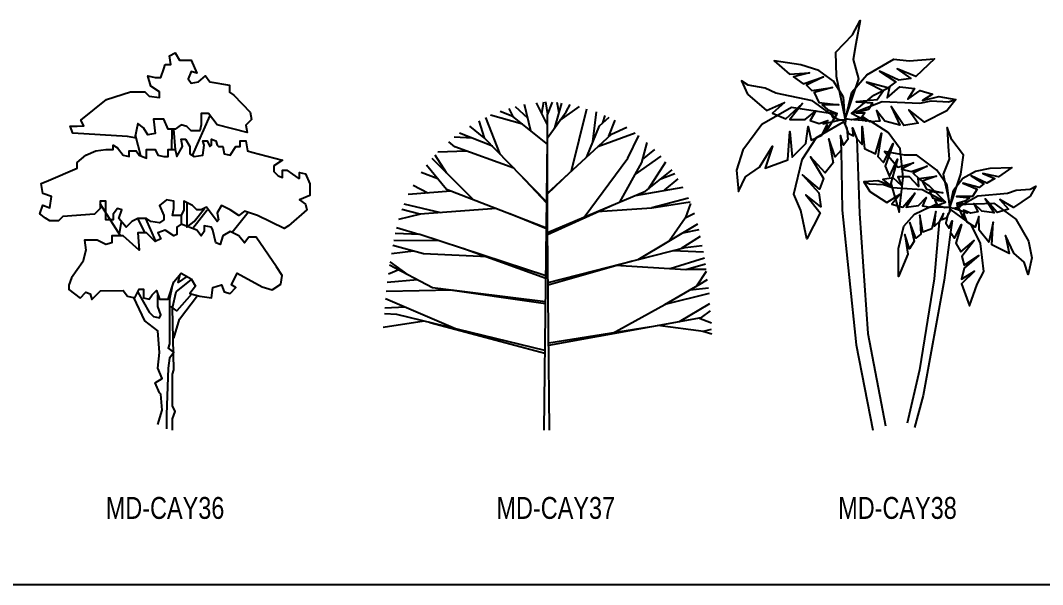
# Model space of a CAD drawing. Header units: millimetres. Extents: x 21129 to 2803301, y -510327 to 166837.
# Drawn here: x 363236 to 381892, y -145476 to -135171 of the extents above; entities that cross this region are included whole.
import ezdxf
from ezdxf.enums import TextEntityAlignment as Align

# ---------------------------------------------------------------- set-up
doc = ezdxf.new("R2010")
doc.units = ezdxf.units.MM
doc.layers.add('....13_TNT_F_TREE', color=76, linetype='Continuous', transparency=0.5)
doc.layers.add('....20_TNT_N_TEXT', color=9, linetype='Continuous')
doc.styles.add('.TNT_A_TXT_3_NOTE', font='uromans.shx', dxfattribs={"width": 0.8})

# ---------------------------------------------------------------- blocks, each defined once
blk = doc.blocks.new('md-cay38')
for points in [[(-332.2, 3231.9), (-335.5, 3451.9), (-184.4, 3609.6), (-115.4, 3742.6), (-153.2, 3527.5), (-177.8, 3384.6), (-131.3, 3209.3), (-251.3, 2849.4)], [(-267.2, 3041.2), (-359, 3187.5), (-493.4, 3285.3), (-656.5, 3337.2), (-899.4, 3372.8), (-760.1, 3250.6), (-577.8, 3265.4), (-722.8, 3226.8), (-636.1, 3164.3), (-449.9, 3227.3), (-604.4, 3149.9), (-556.9, 3102.4), (-365.7, 3131.2), (-533.8, 3083.7), (-490.6, 2994.4), (-310.5, 2972.2), (-460.3, 2972.8), (-411.7, 2929.5), (-323.1, 2892.8), (-388.7, 2902.3), (-367.4, 2859), (-298.1, 2834), (-251.4, 2835.8)], [(-192, 3088.4), (-54.6, 3247.1), (191.4, 3389), (332.9, 3374.5), (563.2, 3391.2), (392.9, 3230.1), (222.6, 3300.3), (349.1, 3212.2), (237.3, 3195.4), (61.8, 3278.3), (210, 3182.5), (137.9, 3127.3), (-57, 3178.4), (98.5, 3100.6), (39.3, 3018), (-152.6, 2997.6), (-2.1, 2988.9), (-38.9, 2927.6), (-152.1, 2899.8), (-71.7, 2899.1), (-105.1, 2851.1), (-193, 2833.8), (-248.8, 2844.5)], [(-1143.4, 3070.1), (-969.4, 2919.8), (-804.7, 2993), (-915.7, 2894.5), (-793.6, 2842.8), (-639.8, 2983), (-757.6, 2836.6), (-616.1, 2838.9), (-517.9, 2915.3), (-572, 2827.5), (-489.9, 2799.9), (-409.2, 2827.4), (-451.3, 2797.7), (-306.2, 2832), (-549.4, 3008.4), (-884.8, 3077.8), (-980.2, 3123.4), (-1136.3, 3152.3), (-1196.7, 3190.5)], [(11.5, 3059.9), (152.4, 3133.2), (132.2, 3036.4), (247.2, 3134.9), (381.5, 3119.5), (321.2, 3024.6), (432.8, 3103.7), (545.5, 3070.1), (453.3, 3011.4), (602.2, 3047.7), (758.7, 3020.6), (758.7, 3020.6), (677.3, 2917), (471.6, 2814.3), (330.1, 2925.7), (413.4, 2802.9), (282.3, 2782.9), (167.7, 2956.7), (245.9, 2785.7), (109.3, 2822.9), (33, 2921), (63.8, 2822.6), (-22.6, 2816.1), (-94.1, 2862.7), (-60.5, 2823.4), (-192.8, 2892.5)], [(-741.8, 2945.8), (-1012.6, 2792.8), (-1185.5, 2558.7), (-1242.8, 2375.2), (-1223.8, 2181), (-1223.8, 2181), (-1162.2, 2313.7), (-1034.2, 2403.7), (-914.5, 2594), (-982.3, 2394.5), (-773.9, 2468.7), (-757.6, 2728.4), (-736.2, 2494.4), (-611.1, 2619.6), (-589.3, 2773.4), (-561.6, 2647.5), (-463.8, 2694.1), (-415.2, 2789.1), (-427.2, 2725.7), (-326.6, 2882.7)], [(805.3, 2338.7), (827.8, 2513.2), (722, 2652.2), (679.2, 2764.2), (689.7, 2589.8), (696.4, 2474), (643.5, 2338.9), (706.2, 2041.9)], [(680.7, 2237.3), (586, 2375.9), (403.3, 2511), (289.5, 2512.4), (108, 2546.5), (228.7, 2403), (370.5, 2443.4), (261.9, 2384.8), (349.2, 2361.3), (496.2, 2411.2), (369.8, 2348.6), (422.1, 2298.2), (581.6, 2321.1), (450.9, 2273.3), (490.5, 2202.4), (641.2, 2168.7), (520.8, 2175.5), (544.5, 2123.4), (631.9, 2091), (567.9, 2097.8), (590.2, 2056.5), (658.4, 2034.9), (703.8, 2038.3)], [(736.2, 2193), (822.5, 2300.9), (938.2, 2366.5), (1072.6, 2392.8), (1268.8, 2399.1), (1147.1, 2314.7), (1003.5, 2343), (1115.2, 2299.2), (1040.7, 2257.3), (898.3, 2324.3), (1014.2, 2248.8), (972, 2215.3), (822.7, 2255.6), (952, 2202.5), (909.5, 2135.5), (764.4, 2134.2), (883.5, 2121), (841, 2091.1), (767.2, 2069.9), (820.2, 2071.5), (799.4, 2039.1), (742, 2025.5), (705.1, 2031.1)], [(516.4, 2233.1), (411.1, 2304.1), (418.4, 2225.4), (335.9, 2314.1), (227.7, 2314.1), (267, 2233.2), (185.5, 2306.2), (92.9, 2289.7), (160.9, 2234.7), (45.8, 2277.1), (-81, 2269.7), (-81, 2269.7), (-25.8, 2180), (128.4, 2079.7), (251, 2155.4), (173.7, 2065.3), (276, 2037.5), (382.9, 2165.2), (305.2, 2036.5), (417.2, 2053.6), (486.8, 2124.7), (453.3, 2049.3), (521.4, 2036.2), (582.4, 2066.8), (552.2, 2038.6), (663.6, 2081.5)], [(1435.3, 2136.4), (1283.4, 2032.8), (1159.1, 2105.8), (1238.4, 2017.5), (1136.6, 1987.5), (1027.1, 2112.9), (1107.5, 1985.8), (995.2, 2000.5), (924.1, 2070.1), (959.1, 1995.4), (891.4, 1980.9), (829.7, 2010.2), (860.5, 1982.7), (748.2, 2023.1), (957.6, 2141.3), (1230.4, 2166), (1310.4, 2193.6), (1437.1, 2202.4), (1488.6, 2227.3)], [(1104.9, 2074.1), (1306.2, 1927.9), (1422.3, 1726.1), (1451.2, 1575.1), (1418.5, 1422.4), (1418.5, 1422.4), (1381.6, 1533.4), (1288, 1616.6), (1210.1, 1778.7), (1246, 1614), (1087.1, 1691.9), (1097.6, 1899.8), (1059.4, 1715.8), (971.3, 1826.6), (967.9, 1950.9), (934.5, 1853.3), (861, 1899.2), (831, 1979.1), (834.8, 1927.6), (769.1, 2061.6)]]:
    blk.add_lwpolyline(points, close=True)
for points in [[(-1196.7, 3190.5), (-1196.7, 3190.5)], [(-192.8, 2892.5), (86.5, 3003.5), (428.5, 2988.2), (532.3, 3008.9), (690.7, 2998.5), (758.7, 3020.6)], [(-288.2, 2558.3), (-343.4, 2497.9), (-401.8, 2660), (-361.8, 2443.1), (-432.9, 2351.4), (-568.8, 2496.4), (-449.4, 2299.5), (-486.4, 2202.6), (-639.5, 2333.7), (-491.6, 2168.5), (-473.6, 2040.5), (-611.4, 2150.4), (-478.9, 1986.7), (-600, 1747.7), (-656.7, 2005.4), (-718.7, 2155.7), (-643.4, 2471.4), (-514.2, 2673.6), (-265.5, 2815.2), (-235.6, 2757.6), (-225.9, 2655.7), (-267.7, 2603.4), (-294.6, 2691.3), (-288.2, 2558.3), (-277.6, 2008.5), (-150.7, 778.3), (0, 0)], [(-145.4, 2662.5), (-97.8, 2608.1), (-97, 2774.5), (-74.1, 2574.3), (24.7, 2525.4), (79.2, 2711.7), (45.3, 2499.6), (97.6, 2446.3), (185.1, 2617.3), (113.3, 2410.9), (154.1, 2316.1), (226.2, 2474.7), (166.4, 2256.7), (242.6, 1991.5), (278.9, 2308.6), (249.1, 2568.3), (141.7, 2718.6), (-19.9, 2822), (-248, 2841.5), (-250.4, 2789.6), (-223.3, 2712.4), (-175.4, 2688.4), (-185.3, 2761.3), (-145.4, 2662.5), (-120.6, 1978.4), (-45.2, 883.7), (115.6, 40.2)], [(663.6, 2081.5), (451.7, 2195.1), (178.4, 2214), (97.9, 2239.9), (-29, 2245.9), (-81, 2269.7)], [(1488.6, 2227.3), (1488.6, 2227.3)], [(605, 1903), (562.3, 1864.1), (576.7, 1996.5), (540.4, 1839.4), (457.4, 1809.5), (431, 1962.5), (438.7, 1790.8), (392.2, 1753.2), (338.2, 1897.1), (376.6, 1726.5), (335.5, 1654.9), (292.7, 1787.5), (320.4, 1608.8), (235.7, 1404.9), (235.7, 1660.2), (282.9, 1863.9), (381.9, 1973.6), (519.8, 2041.2), (702.9, 2036), (700.1, 1994.5), (671.5, 1935.6), (631.3, 1920.9), (645.8, 1977.9), (605, 1903), (559.2, 1381.7), (426.7, 552.1), (315.7, 63.8)], [(709.1, 1807.2), (747.5, 1754.2), (808.7, 1877.8), (757.1, 1709), (805.3, 1629.6), (926.5, 1732.6), (813.7, 1586.9), (834.4, 1506.5), (968, 1596.8), (835.4, 1478.9), (809.5, 1378.9), (929, 1453.7), (808.8, 1335.6), (883.4, 1134.6), (951.8, 1334.3), (1014.7, 1448.2), (983.5, 1705.9), (899.2, 1878.3), (714.4, 2013.5), (685.4, 1970.4), (668.4, 1890.3), (696.9, 1844.9), (726.3, 1912.4), (709.1, 1807.2), (650.8, 1371.2), (459, 316.8), (380.2, 24.2)]]:
    blk.add_lwpolyline(points)
blk = doc.blocks.new('md-cay37')
for points in [[(-17.9, 2788.6), (-118, 2991.1)], [(-70.3, 2894.6), (-53.3, 2997.6)], [(-16.7, 2884.2), (-32.4, 2999.1)], [(0, 0), (-17.9, 1838.6), (-17.9, 2881.2), (27.3, 2996.8)], [(47.9, 2762), (112, 2987.2)], [(86.5, 2897.5), (69.2, 2992.7)], [(-371, 2937.8), (-335.5, 2864.3), (-451.4, 2911)], [(-198.6, 2849.8), (-311.3, 2954.5)], [(-171.1, 2733.3), (-227.9, 2973.6)], [(-17.9, 2670.8), (152.1, 2906.4), (189.1, 2974.1)], [(94.9, 2827.1), (273.7, 2955)], [(201.2, 2368.8), (341, 2936)], [(395.8, 2633.8), (427.5, 2906.5)], [(-644, 2824.8), (-596.1, 2670.8), (-726.1, 2777.6)], [(-451.5, 2521.6), (-581.8, 2856.2)], [(-248.2, 2794.8), (-538.7, 2875.9)], [(-18.5, 2611.7), (-335.5, 2864.3)], [(341.1, 2498.2), (454.8, 2780.2), (543.2, 2857.5)], [(485.8, 2807.3), (506.8, 2874.2)], [(542.1, 2684.1), (597.9, 2830.2)], [(-522, 2594.3), (-821.3, 2713.5)], [(-17.9, 2166), (564.1, 2704.5), (704.8, 2768.4)], [(441.6, 2591.2), (782.4, 2715.7)], [(-326.8, 2393), (-865.2, 2586.7), (-920.6, 2634.4)], [(-702.3, 2666.1), (-870.8, 2675.8)], [(-25, 2081.6), (-596.1, 2670.8)], [(-50.5, 0), (-17.9, 2654.2)], [(316.1, 1945.7), (715.4, 2485.7), (815.2, 2691.2)], [(642.4, 2084.1), (841.5, 2443.7), (891.1, 2628.9)], [(-757.1, 2547.8), (-1020.1, 2539.7)], [(849, 2471.4), (961.1, 2563.3)], [(-697.7, 2105.5), (-1072, 2482.8)], [(-941.1, 2350.9), (-1045.3, 2512.8)], [(781.4, 2335), (1018, 2503.3)], [(902.9, 2204.9), (1062, 2452.1)], [(-1018.2, 2294.6), (-1173, 2352.1)], [(-27.8, 1846.1), (-940.8, 2199.7), (-1121.9, 2421.9)], [(-25.1, 2073.3), (-268.8, 2333.1)], [(-17.9, 2158.6), (186.2, 2354.9)], [(-17.6, 1804.2), (875.2, 2182.9), (1119.7, 2376.9)], [(1016.1, 2294.7), (1142.4, 2344.5)], [(1050.3, 2191), (1174.4, 2295.3)], [(-900.3, 2184), (-1289.6, 2151.2)], [(-1109.7, 2166.3), (-1245.7, 2235.6)], [(785.8, 2144.9), (1218.3, 2220.2)], [(-991.1, 1986.6), (-1327.7, 2065.1)], [(-17.4, 1785.9), (586.4, 2060.4)], [(1268.9, 2118.7), (934, 2031.4), (1282.7, 2087.2)], [(1243.4, 1942.2), (1290, 2069.7)], [(-1177.5, 1973), (-1377, 1924.2)], [(-485.4, 2023.3), (-1184.7, 1972.5), (-1346.6, 2016.2)], [(-27.9, 1838.5), (-362.9, 1975.8)], [(435.1, 1996.2), (934, 2031.4)], [(1090.6, 1728.1), (1236.7, 1938.9), (1322.9, 1981.8)], [(808, 1560), (1352.4, 1883.9)], [(-33.2, 1408.5), (-1184.7, 1787.4), (-1408.5, 1796.9)], [(-1193.4, 1787.8), (-1397, 1848.9)], [(1205.1, 1661.6), (1377.3, 1773.5)], [(1215.8, 1802.6), (1364.7, 1833.8)], [(-565.9, 1583.8), (-1151, 1610.7), (-1429.4, 1688.2)], [(-1010.5, 1730.1), (-1421.2, 1732)], [(-13.2, 1349.9), (1236.7, 1669.6), (1393.7, 1687.5)], [(-1241.2, 1635.8), (-1443, 1610.4)], [(-33.5, 1386.1), (-791.7, 1658.1)], [(1124, 1640.8), (1404, 1628.9)], [(-36.1, 1173.2), (-1067, 1299.5), (-1459.2, 1508.1)], [(-1289.7, 1417.9), (-1454.9, 1536.5)], [(-12.9, 1327.3), (752.5, 1545.8)], [(602.4, 1507.4), (1245.1, 1467.7), (1421.8, 1518.2)], [(1102.2, 1476.5), (1413.3, 1572.7)], [(-1375.3, 1463.5), (-1471, 1424.6)], [(1252.9, 1469.9), (1428.9, 1469.9)], [(1345, 1317.9), (1431.4, 1452.2)], [(-1206.3, 1373.6), (-1480.5, 1349.1)], [(1455.8, 1248.2), (1051.7, 1148), (1371.2, 1333.1), (1441.3, 1376.6)], [(-889, 1277.7), (-1489.8, 1266.9)], [(-36.3, 1153.7), (-992.9, 1290.4)], [(1282.7, 1281.8), (1450.2, 1300.8)], [(-1318.4, 1123.1), (-1503.7, 1113.5)], [(-857.8, 925.1), (-1496.4, 1199.6)], [(571.8, 882.6), (1051.7, 1148)], [(1186.7, 993.8), (1464.2, 1158.6)], [(-41.6, 727), (-1394.8, 1055.5), (-1507.3, 1064.1)], [(-7.6, 777.7), (1388, 1030.2), (1469.6, 1090.2)], [(-1142.8, 994.3), (-1517.9, 937.7)], [(-41.9, 701.6), (-1091.7, 981.9)], [(-7.8, 799), (909.3, 943.6)], [(989.2, 958.1), (1404.8, 904), (1479.3, 921.5)], [(1360.6, 1025.3), (1476.5, 980)], [(1398.7, 904.8), (1481, 879.1)]]:
    blk.add_lwpolyline(points)
blk = doc.blocks.new('md-cay36')
for points in [[(-65.9, 3340.6), (-13.2, 3340.6), (-26.3, 3419.5), (26.3, 3445.8), (65.9, 3380), (171.2, 3380), (223.9, 3261.7), (171.2, 3274.8), (144.9, 3209), (171.2, 3169.6), (237.1, 3182.7), (302.9, 3235.4), (342.4, 3182.7), (520.4, 3152), (520.4, 3086.2), (559.9, 3059.9), (709, 2903.9), (722.1, 2838.1), (669.5, 2785.5), (682.6, 2719.7), (408.3, 2788.2), (329.3, 2893.4), (263.4, 2893.4), (263.4, 2788.2), (250.2, 2735.6), (171.2, 2735.6), (131.7, 2775), (79, 2788.2), (26.3, 2748.7), (-39.5, 2748.7), (-79, 2840.8), (-171.2, 2840.8), (-158, 2709.3), (-223.9, 2696.1), (-263.4, 2761.9), (-316.1, 2801.3), (-342.4, 2669.8), (-408.3, 2683), (-907.3, 2712.3), (-933.6, 2778), (-867.8, 2778), (-807.9, 2778.3), (-834.3, 2830.9), (-602.1, 3020.4), (-381.9, 3090.7), (-250.2, 3090.7), (-210.7, 3051.2), (-118.5, 3038.1), (-118.5, 3090.7), (-197.6, 3143.3), (-223.9, 3235.4), (-158, 3222.2), (-105.4, 3222.2), (-79, 3301.1)], [(-605.8, 2564.6), (-540, 2564.6), (-540, 2604.1), (-500.5, 2577.8), (-447.8, 2512), (-395.1, 2498.8), (-395.1, 2551.5), (-329.3, 2551.5), (-302.9, 2512), (-237.1, 2485.7), (-237.1, 2564.6), (-158, 2564.6), (-131.7, 2512), (-79, 2498.8), (-39.5, 2498.8), (-39.5, 2564.6), (26.3, 2564.6), (39.5, 2498.8), (92.2, 2590.9), (79, 2656.7), (118.5, 2656.7), (158, 2590.9), (158, 2525.2), (197.6, 2498.8), (276.6, 2512), (289.7, 2604.1), (276.6, 2643.5), (316.1, 2643.5), (342.4, 2590.9), (355.6, 2604.1), (355.6, 2656.7), (395.1, 2643.5), (408.3, 2604.1), (421.4, 2590.9), (461, 2590.9), (474.1, 2525.2), (526.8, 2512), (579.5, 2590.9), (619, 2590.9), (619, 2643.5), (671.7, 2643.5), (684.9, 2551.5), (724.4, 2538.3), (1005.9, 2466.6), (926.8, 2414), (926.8, 2361.3), (966.4, 2321.9), (1005.9, 2308.7), (1005.9, 2374.5), (1045.4, 2374.5), (1147.7, 2301.6), (1160.9, 2301.6), (1160.9, 2354.2), (1213.6, 2341), (1253.1, 2249), (1253.1, 2143.7), (1160.9, 2104.3), (1213.6, 2064.8), (1226.7, 2012.2), (1058.9, 1867.9), (1019.4, 1841.6), (777, 1959.6), (658.5, 1999.1), (605.8, 1959.6), (526.8, 2012.2), (447.8, 2051.7), (408.3, 1985.9), (421.4, 1920.2), (408.3, 1907), (309.9, 2037), (263.4, 2012.2), (223.9, 2012.2), (184.4, 2051.7), (105.4, 2091.1), (105.4, 2012.2), (79, 1959.6), (0, 1959.6), (13.2, 2025.4), (13.2, 2091.1), (-52.7, 2104.3), (-118.5, 2051.7), (-79, 1959.6), (-79, 1920.2), (-118.5, 1893.9), (-197.6, 1907), (-237.1, 1933.3), (-316.1, 1933.3), (-368.8, 1907), (-421.4, 1854.4), (-487.3, 1933.3), (-461, 2012.2), (-500.5, 2025.4), (-540, 1972.8), (-540, 1920.2), (-605.8, 1920.2), (-605.8, 1999.1), (-605.8, 2091.1), (-658.5, 2091.1), (-658.5, 2025.4), (-711.2, 1972.8), (-998.7, 1951), (-1038.2, 1911.5), (-1117.2, 1911.5), (-1156.7, 1937.8), (-1209.4, 1977.3), (-1183.1, 2056.2), (-1117.2, 2029.9), (-1104.1, 2135.1), (-1183.1, 2161.4), (-1196.3, 2253.4), (-1130.4, 2279.8), (-869.2, 2393.6), (-869.2, 2446.2), (-790.2, 2512), (-698, 2551.5)], [(-841, 1207.3), (-788.3, 1259.9), (-748.8, 1246.7), (-735.7, 1194.1), (-656.6, 1273), (-447.8, 1275.7), (-408.3, 1223.1), (-342.4, 1210), (-302.9, 1288.9), (-263.4, 1288.9), (-263.4, 1210), (-210.7, 1196.8), (-184.4, 1236.3), (-144.9, 1275.7), (-118.5, 1196.8), (-39.5, 1196.8), (13.2, 1354.6), (79, 1433.5), (171.2, 1380.9), (210.7, 1315.2), (158, 1249.4), (250.2, 1223.1), (355.6, 1210), (368.8, 1302), (447.8, 1328.3), (474.1, 1262.6), (526.8, 1249.4), (579.5, 1302), (540, 1328.3), (592.7, 1433.5), (818.8, 1308.3), (911, 1282), (990, 1334.6), (1003.2, 1413.5), (950.5, 1492.4), (763.9, 1762.3), (698, 1762.3), (658.5, 1709.7), (605.8, 1775.5), (526.8, 1815), (461, 1775.5), (434.6, 1696.6), (395.1, 1709.7), (368.8, 1828.1), (355.6, 1854.4), (289.7, 1867.6), (289.7, 1815), (263.4, 1775.5), (223.9, 1828.1), (79, 1880.7), (39.5, 1854.4), (39.5, 1788.6), (13.2, 1775.5), (-65.9, 1828.1), (-131.7, 1801.8), (-105.4, 1749.2), (-158, 1722.9), (-237.1, 1801.8), (-316.1, 1801.8), (-302.9, 1644), (-447.8, 1775.5), (-553.2, 1775.5), (-553.2, 1709.7), (-605.8, 1696.6), (-684.9, 1736), (-803.4, 1736), (-790.2, 1644), (-816.6, 1538.8), (-920, 1391.4), (-946.4, 1325.6), (-946.4, 1286.2), (-893.7, 1246.7)]]:
    blk.add_lwpolyline(points, close=True)
for points in [[(183.6, 2508.1), (344.2, 2873.4)], [(-4.6, 2748.7), (-8.6, 2564.6)], [(27.2, 2560.1), (14.4, 2748.7)], [(-286.9, 2505.6), (-337.3, 2695.6)], [(-474.7, 1775.5), (-658.5, 2067.8)], [(131.7, 2078), (131.7, 1854.4), (197.6, 1907), (292.7, 2023.9)], [(79, 1959.6), (79, 1880.7)], [(316.8, 2010.4), (188, 1841.1)], [(692.6, 1987.7), (546.8, 1804.9)], [(-484.7, 1775.5), (-465, 1906.6)], [(-247, 1801.8), (-314.7, 1933.3)], [(-243.9, 1933.3), (-153.9, 1725)], [(132.3, 1403.2), (53.5, 1347.5), (71.4, 1424.4)], [(0, 0), (0, 105.2), (26.3, 171), (0, 223.6), (0, 512.9), (13.2, 552.4), (0, 1117.9), (33.8, 1263.2), (174, 1376.2)], [(-316.5, 1261.8), (-210.7, 1078.5), (-171.2, 1039), (-118.5, 1025.8), (-105.4, 1052.1), (-131.7, 1131.1), (-131.7, 1236.3)], [(-5.3, 1299.4), (-26.3, 1196.8), (-26.3, 854.9), (-26.3, 789.1), (-39.5, 749.7), (13.2, 710.2), (-26.3, 657.6), (-26.3, 657.6), (-39.5, 565.5), (-52.7, 144.7), (-52.7, 13.2)], [(177.5, 1243.9), (39.5, 1091.6), (-13.2, 1131.1)], [(13.2, 841.7), (65.9, 1012.7), (230.3, 1228.8)], [(-131.7, 52.6), (-92.2, 184.1), (-105.4, 328.8), (-118.5, 341.9), (-158, 434), (-92.2, 473.5), (-131.7, 565.5), (-118.5, 710.2), (-131.7, 907.5), (-250.2, 999.5), (-350.8, 1211.7)]]:
    blk.add_lwpolyline(points)

msp = doc.modelspace()

# ---------------------------------------------------------------- linework, layer by layer
at = {"layer": '....13_TNT_F_TREE'}
msp.add_line((314892.4, -145475.9), (395292.4, -145475.9), dxfattribs=at)

# ---------------------------------------------------------------- block references
at = {"layer": '....13_TNT_F_TREE', "xscale": 2, "yscale": 2, "zscale": 2}
for name, p in [('md-cay38', (378792.2, -142655.9)), ('md-cay36', (366009.5, -142655.9)), ('md-cay37', (372893.5, -142655.9))]:
    msp.add_blockref(name, p, dxfattribs=at)

# ---------------------------------------------------------------- texts
at = {"layer": '....20_TNT_N_TEXT', "style": '.TNT_A_TXT_3_NOTE', "width": 0.8}
for s, p in [('MD-CAY36', (365875.9, -144275.9)), ('MD-CAY37', (373007.1, -144275.9)), ('MD-CAY38', (379244.1, -144275.9))]:
    msp.add_text(s, height=400, dxfattribs=at).set_placement(p, align=Align.CENTER)

doc.saveas('drawing.dxf')
